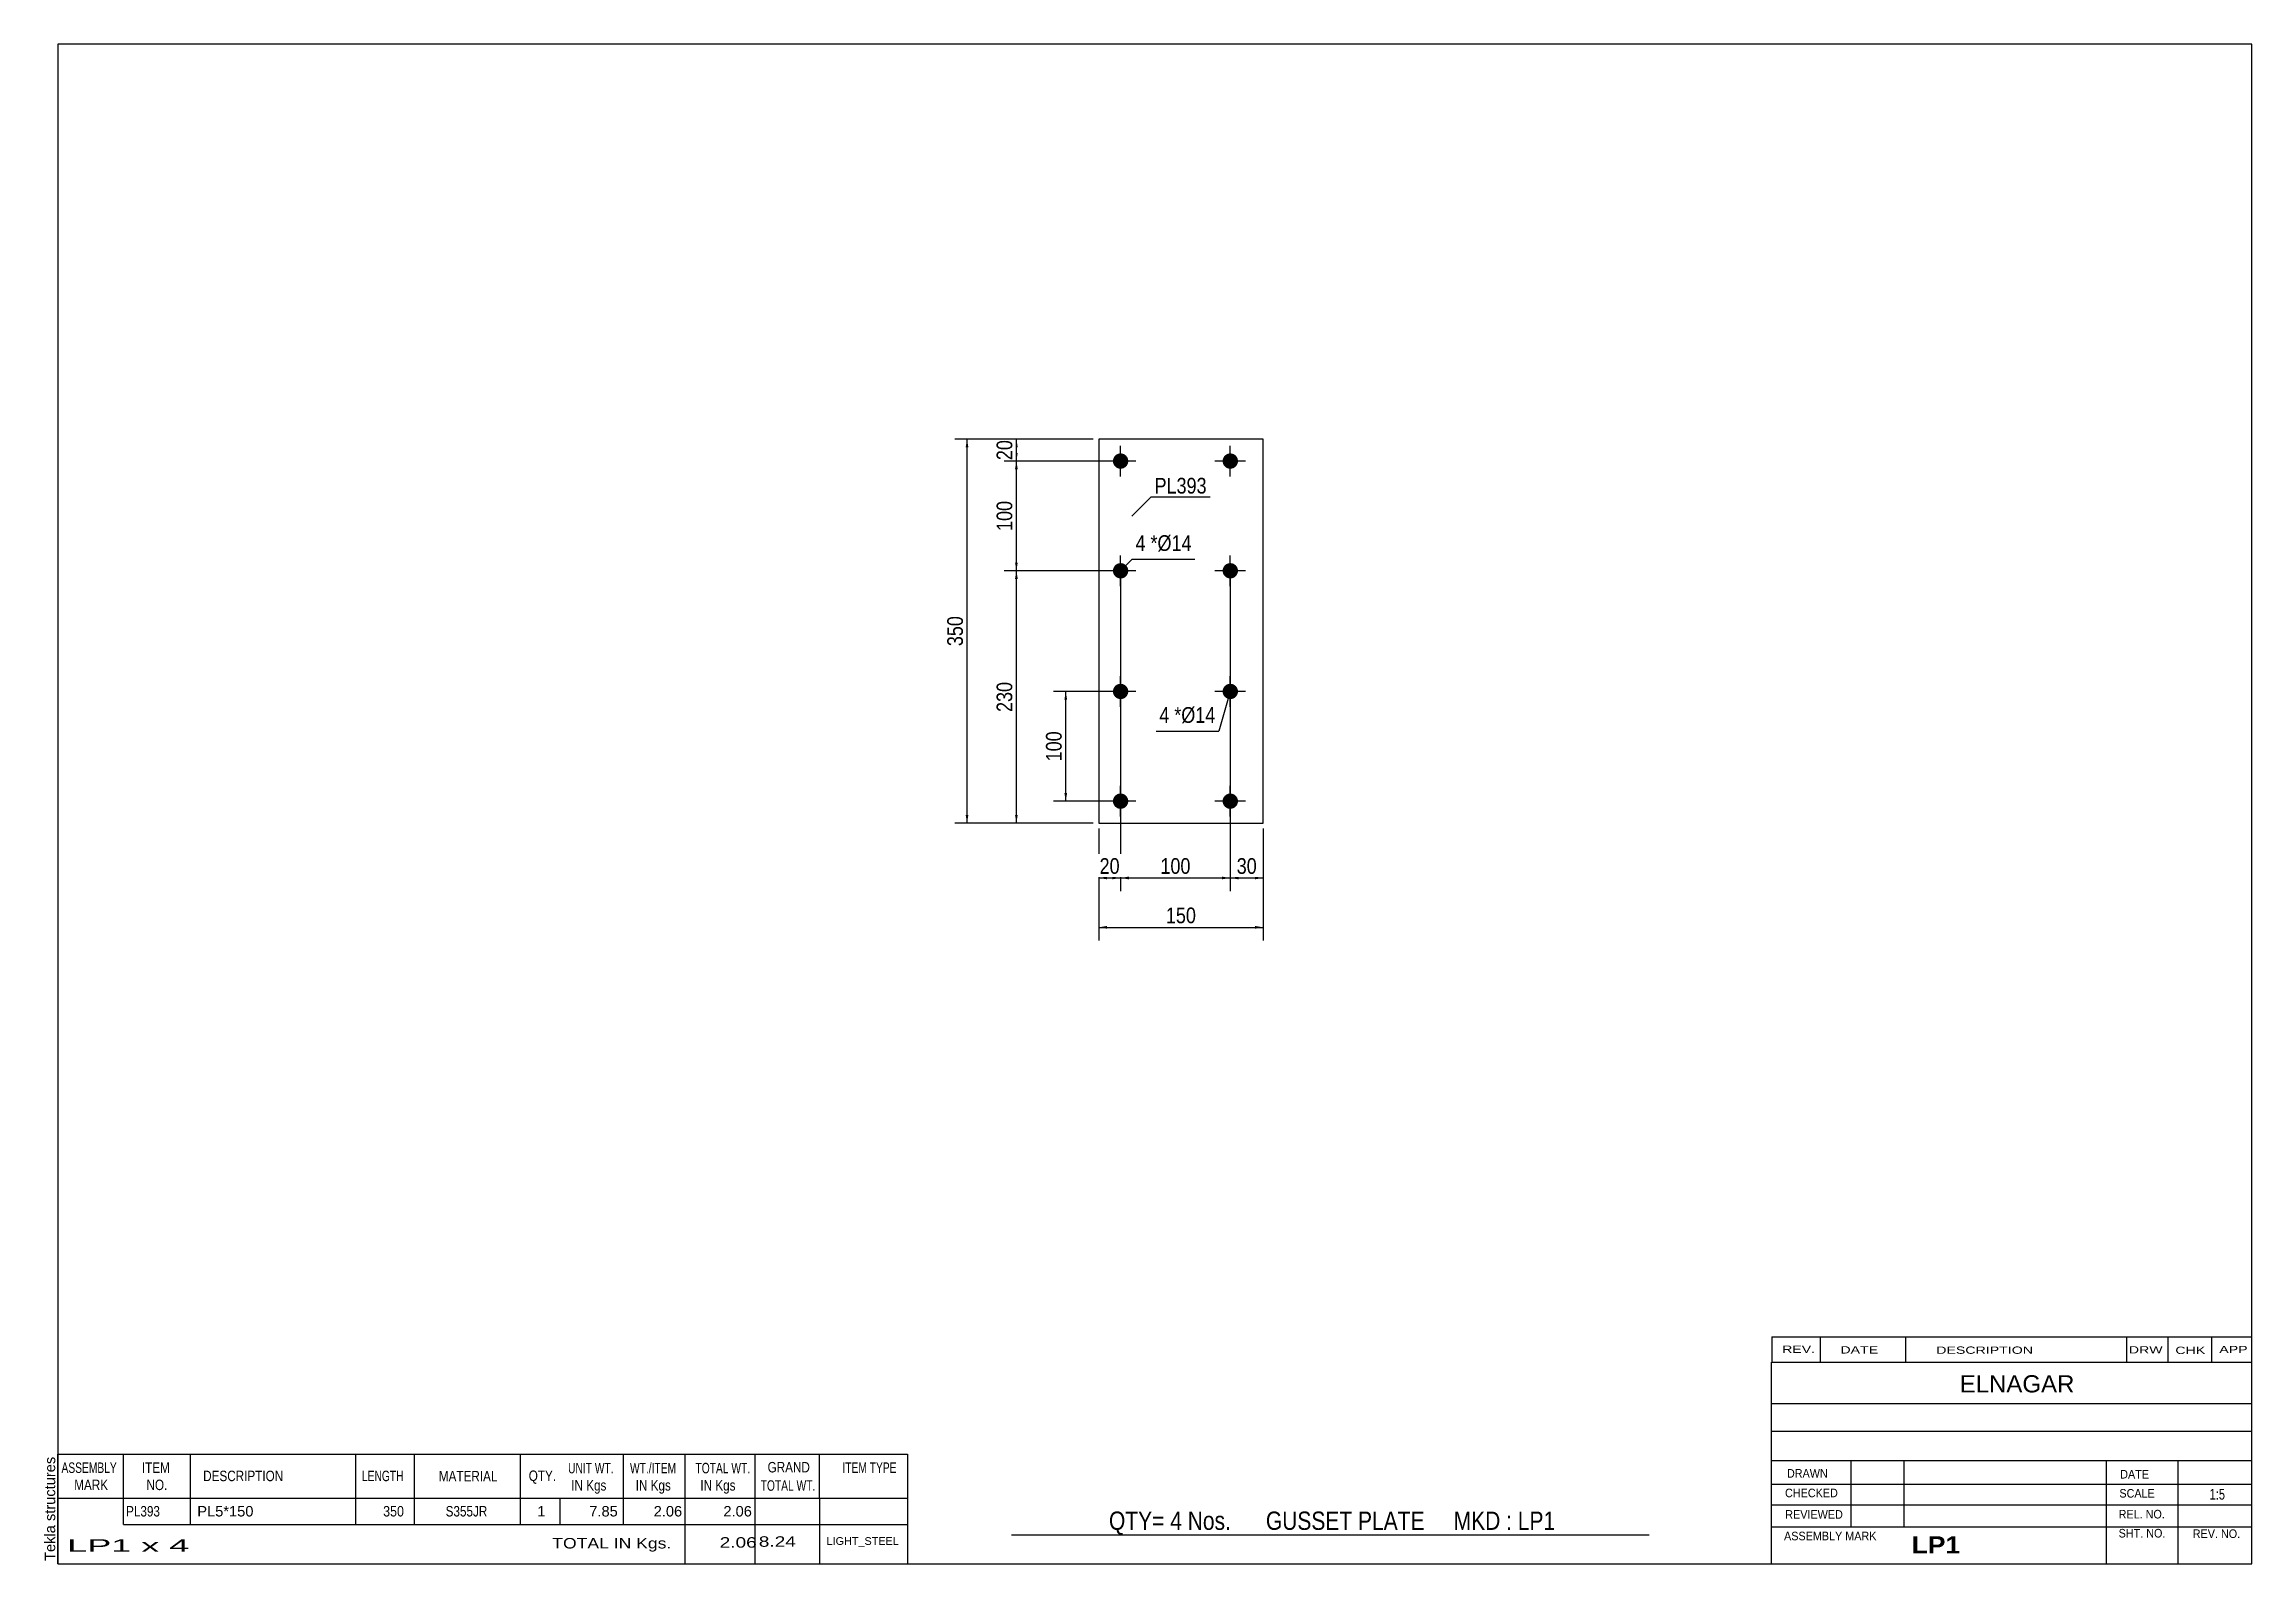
# Model space of a CAD drawing. Header units: millimetres. Extents: x -192 to 210, y -170 to 107.
import ezdxf

# ---------------------------------------------------------------- set-up
doc = ezdxf.new("R2010")
doc.units = ezdxf.units.MM
doc.styles.add('Arial', font='ARIAL.TTF', dxfattribs={"height": 0.2})
doc.styles.add('Arial Bold', font='ARIALBD.TTF', dxfattribs={"height": 0.2})
doc.styles.add('Arial Narrow', font='ARIALN.TTF', dxfattribs={"height": 0.2})

# ---------------------------------------------------------------- blocks, each defined once
blk = doc.blocks.new('Unknown-629074288-1452')
at = {"color": 5, "linetype": 'Continuous'}
for p, q in [((210.25, 107), (-189.75, 107)), ((-189.75, 107), (-189.75, -170)), ((210.25, -170), (210.25, 107)), ((-189.75, -170), (210.25, -170))]:
    blk.add_line(p, q, dxfattribs=at)
at = {"color": 174, "linetype": 'Continuous', "style": 'Arial'}
blk.add_text('Tekla structures', height=1.9102, rotation=90, dxfattribs=at).set_placement((-190.25, -169.5))
blk = doc.blocks.new('Bolt-629074288-1223 - 1216')
at = {"linetype": 'Continuous'}
for points in [[(4, 29.6, -1), (4, 32.4, -1)], [(24, 29.6, -1), (24, 32.4, -1)], [(4, 9.6, -1), (4, 12.4, -1)], [(24, 9.6, -1), (24, 12.4, -1)]]:
    blk.add_hatch(color=3, dxfattribs=at).paths.add_polyline_path(points)
at = {"color": 3, "linetype": 'Continuous'}
for p, q in [((4, 28.2), (4, 33.8)), ((24, 28.2), (24, 33.8)), ((6.8, 31), (1.2, 31)), ((26.8, 31), (21.2, 31)), ((4, 8.2), (4, 13.8)), ((24, 8.2), (24, 13.8)), ((6.8, 11), (1.2, 11)), ((26.8, 11), (21.2, 11))]:
    blk.add_line(p, q, dxfattribs=at)
blk = doc.blocks.new('Part-629074288-1221 - 1216')
at = {"color": 2, "linetype": 'Continuous'}
for p, q in [((30, 35), (0, 35)), ((0, 35), (0, -35)), ((30, -35), (30, 35)), ((0, -35), (30, -35))]:
    blk.add_line(p, q, dxfattribs=at)
blk = doc.blocks.new('Bolt-629074288-1222 - 1216')
at = {"linetype": 'Continuous'}
for points in [[(4, -12.4, -1), (4, -9.6, -1)], [(24, -12.4, -1), (24, -9.6, -1)], [(4, -32.4, -1), (4, -29.6, -1)], [(24, -32.4, -1), (24, -29.6, -1)]]:
    blk.add_hatch(color=3, dxfattribs=at).paths.add_polyline_path(points)
at = {"color": 3, "linetype": 'Continuous'}
for p, q in [((6.8, -11), (1.2, -11)), ((4, -13.8), (4, -8.2)), ((26.8, -11), (21.2, -11)), ((24, -13.8), (24, -8.2)), ((6.8, -31), (1.2, -31)), ((4, -33.8), (4, -28.2)), ((26.8, -31), (21.2, -31)), ((24, -33.8), (24, -28.2))]:
    blk.add_line(p, q, dxfattribs=at)
blk = doc.blocks.new('StraightDimension-629074288-1274 - 1216')
at = {"linetype": 'Continuous'}
for points in [[(1.5, -54.25), (0, -54), (1.5, -53.75)], [(28.5, -53.75), (30, -54), (28.5, -54.25)]]:
    blk.add_hatch(color=7, dxfattribs=at).paths.add_polyline_path(points)
at = {"color": 7, "linetype": 'Continuous'}
for p, q in [((0, -36), (0, -56.4)), ((30, -36), (30, -56.4)), ((0, -54), (30, -54))]:
    blk.add_line(p, q, dxfattribs=at)
at = {"color": 0}
blk.add_wipeout([(18.34, -53.85), (18.34, -49.65), (11.66, -49.65), (11.66, -53.85)], dxfattribs=at)
at = {"color": 3, "style": 'Arial Narrow'}
blk.add_text('150', height=2.863, dxfattribs=at).set_placement((12.26, -53.25))
blk = doc.blocks.new('StraightDimension-629074288-1225 - 1216')
at = {"linetype": 'Continuous'}
for points in [[(-6.25, -12.5), (-6, -11), (-5.75, -12.5)], [(-5.75, -29.5), (-6, -31), (-6.25, -29.5)]]:
    blk.add_hatch(color=7, dxfattribs=at).paths.add_polyline_path(points)
at = {"color": 7, "linetype": 'Continuous'}
for p, q in [((3, -11), (-8.25, -11)), ((-6, -31), (-6, -11)), ((3, -31), (-8.25, -31))]:
    blk.add_line(p, q, dxfattribs=at)
at = {"color": 0}
blk.add_wipeout([(-6.15, -17.66), (-10.35, -17.66), (-10.35, -24.34), (-6.15, -24.34)], dxfattribs=at)
at = {"color": 3, "style": 'Arial Narrow'}
blk.add_text('100', height=2.863, rotation=90.0002, dxfattribs=at).set_placement((-6.75, -23.74))
blk = doc.blocks.new('StraightDimension-629074288-1242 - 1216')
at = {"linetype": 'Continuous'}
for points in [[(-15.25, 33.5), (-15, 35), (-14.75, 33.5)], [(-14.75, 32.5), (-15, 31), (-15.25, 32.5)]]:
    blk.add_hatch(color=7, dxfattribs=at).paths.add_polyline_path(points)
at = {"color": 7, "linetype": 'Continuous'}
for p, q in [((-1, 35), (-17.25, 35)), ((-15, 31), (-15, 35)), ((3, 31), (-17.25, 31))]:
    blk.add_line(p, q, dxfattribs=at)
at = {"color": 0}
blk.add_wipeout([(-15.15, 35.43), (-19.35, 35.43), (-19.35, 30.57), (-15.15, 30.57)], dxfattribs=at)
at = {"color": 3, "style": 'Arial Narrow'}
blk.add_text('20', height=2.863, rotation=90.0002, dxfattribs=at).set_placement((-15.75, 31.17))
blk = doc.blocks.new('StraightDimension-629074288-1243 - 1216')
at = {"linetype": 'Continuous'}
for points in [[(-15.25, 29.5), (-15, 31), (-14.75, 29.5)], [(-14.75, 12.5), (-15, 11), (-15.25, 12.5)]]:
    blk.add_hatch(color=7, dxfattribs=at).paths.add_polyline_path(points)
at = {"color": 7, "linetype": 'Continuous'}
for p, q in [((3, 31), (-17.25, 31)), ((-15, 11), (-15, 31)), ((3, 11), (-17.25, 11))]:
    blk.add_line(p, q, dxfattribs=at)
at = {"color": 0}
blk.add_wipeout([(-15.15, 24.34), (-19.35, 24.34), (-19.35, 17.66), (-15.15, 17.66)], dxfattribs=at)
at = {"color": 3, "style": 'Arial Narrow'}
blk.add_text('100', height=2.863, rotation=90.0002, dxfattribs=at).set_placement((-15.75, 18.26))
blk = doc.blocks.new('StraightDimension-629074288-1244 - 1216')
at = {"linetype": 'Continuous'}
for points in [[(-15.25, 9.5), (-15, 11), (-14.75, 9.5)], [(-14.75, -33.5), (-15, -35), (-15.25, -33.5)]]:
    blk.add_hatch(color=7, dxfattribs=at).paths.add_polyline_path(points)
at = {"color": 7, "linetype": 'Continuous'}
for p, q in [((3, 11), (-17.25, 11)), ((-15, -35), (-15, 11)), ((-1, -35), (-17.25, -35))]:
    blk.add_line(p, q, dxfattribs=at)
at = {"color": 0}
blk.add_wipeout([(-15.15, -8.66), (-19.35, -8.66), (-19.35, -15.34), (-15.15, -15.34)], dxfattribs=at)
at = {"color": 3, "style": 'Arial Narrow'}
blk.add_text('230', height=2.863, rotation=90.0002, dxfattribs=at).set_placement((-15.75, -14.74))
blk = doc.blocks.new('StraightDimension-629074288-1256 - 1216')
at = {"linetype": 'Continuous'}
for points in [[(-24.25, 33.5), (-24, 35), (-23.75, 33.5)], [(-23.75, -33.5), (-24, -35), (-24.25, -33.5)]]:
    blk.add_hatch(color=7, dxfattribs=at).paths.add_polyline_path(points)
at = {"color": 7, "linetype": 'Continuous'}
for p, q in [((-1, 35), (-26.25, 35)), ((-24, -35), (-24, 35)), ((-1, -35), (-26.25, -35))]:
    blk.add_line(p, q, dxfattribs=at)
at = {"color": 0}
blk.add_wipeout([(-24.15, 3.34), (-28.35, 3.34), (-28.35, -3.34), (-24.15, -3.34)], dxfattribs=at)
at = {"color": 3, "style": 'Arial Narrow'}
blk.add_text('350', height=2.863, rotation=90.0002, dxfattribs=at).set_placement((-24.75, -2.74))
blk = doc.blocks.new('StraightDimension-629074288-1260 - 1216')
at = {"linetype": 'Continuous'}
for points in [[(25.5, -45.25), (24, -45), (25.5, -44.75)], [(28.5, -44.75), (30, -45), (28.5, -45.25)]]:
    blk.add_hatch(color=7, dxfattribs=at).paths.add_polyline_path(points)
at = {"color": 7, "linetype": 'Continuous'}
for p, q in [((24, 10), (24, -47.4)), ((30, -36), (30, -47.4)), ((24, -45), (30, -45))]:
    blk.add_line(p, q, dxfattribs=at)
at = {"color": 0}
blk.add_wipeout([(29.43, -44.85), (29.43, -40.65), (24.57, -40.65), (24.57, -44.85)], dxfattribs=at)
at = {"color": 3, "style": 'Arial Narrow'}
blk.add_text('30', height=2.863, dxfattribs=at).set_placement((25.17, -44.25))
blk = doc.blocks.new('StraightDimension-629074288-1261 - 1216')
at = {"linetype": 'Continuous'}
for points in [[(5.5, -45.25), (4, -45), (5.5, -44.75)], [(22.5, -44.75), (24, -45), (22.5, -45.25)]]:
    blk.add_hatch(color=7, dxfattribs=at).paths.add_polyline_path(points)
at = {"color": 7, "linetype": 'Continuous'}
for p, q in [((4, 10), (4, -47.4)), ((24, 10), (24, -47.4)), ((4, -45), (24, -45))]:
    blk.add_line(p, q, dxfattribs=at)
at = {"color": 0}
blk.add_wipeout([(17.34, -44.85), (17.34, -40.65), (10.66, -40.65), (10.66, -44.85)], dxfattribs=at)
at = {"color": 3, "style": 'Arial Narrow'}
blk.add_text('100', height=2.863, dxfattribs=at).set_placement((11.26, -44.25))
blk = doc.blocks.new('StraightDimension-629074288-1262 - 1216')
at = {"linetype": 'Continuous'}
for points in [[(1.5, -45.25), (0, -45), (1.5, -44.75)], [(2.5, -44.75), (4, -45), (2.5, -45.25)]]:
    blk.add_hatch(color=7, dxfattribs=at).paths.add_polyline_path(points)
at = {"color": 7, "linetype": 'Continuous'}
for p, q in [((4, 10), (4, -47.4)), ((0, -36), (0, -47.4)), ((0, -45), (4, -45))]:
    blk.add_line(p, q, dxfattribs=at)
at = {"color": 0}
blk.add_wipeout([(4.43, -44.85), (4.43, -40.65), (-0.43, -40.65), (-0.43, -44.85)], dxfattribs=at)
at = {"color": 3, "style": 'Arial Narrow'}
blk.add_text('20', height=2.863, dxfattribs=at).set_placement((0.17, -44.25))
blk = doc.blocks.new('CBS_BOM-629074288-1461')
at = {"color": 7, "linetype": 'Continuous'}
for p, q in [((-189.78, -158.03), (-189.78, -150.03)), ((-189.78, -150.03), (-34.86, -150.03)), ((-177.78, -158.03), (-177.78, -150.03)), ((-165.59, -158.03), (-165.59, -150.03)), ((-135.43, -158.03), (-135.43, -150.03)), ((-124.75, -158.03), (-124.75, -150.03)), ((-105.43, -158.03), (-105.43, -150.03)), ((-86.63, -158.03), (-86.63, -150.03)), ((-75.42, -158.03), (-75.42, -150.03)), ((-62.63, -158.03), (-62.63, -150.03)), ((-50.88, -158.03), (-50.88, -150.03)), ((-34.86, -150.04), (-34.86, -158.02)), ((-189.78, -158.03), (-34.86, -158.03)), ((-189.78, -162.83), (-189.78, -158.03)), ((-177.78, -162.83), (-177.78, -158.03)), ((-165.59, -162.83), (-165.59, -158.03)), ((-135.43, -162.83), (-135.43, -158.03)), ((-124.75, -162.83), (-124.75, -158.03)), ((-105.43, -162.83), (-105.43, -158.03)), ((-98.17, -162.83), (-98.17, -158.03)), ((-86.63, -162.83), (-86.63, -158.03)), ((-75.42, -162.83), (-75.42, -158.03)), ((-62.63, -162.83), (-62.63, -158.03)), ((-50.86, -162.83), (-50.86, -158.03)), ((-34.86, -158.04), (-34.86, -162.83)), ((-189.78, -170.03), (-189.78, -162.85)), ((-177.78, -162.83), (-34.86, -162.83)), ((-75.42, -170.03), (-75.42, -162.85)), ((-62.63, -170.03), (-62.63, -162.85)), ((-50.82, -170.03), (-50.82, -162.85)), ((-34.86, -162.83), (-34.86, -170.03)), ((-189.78, -170.03), (-34.86, -170.03))]:
    blk.add_line(p, q, dxfattribs=at)
at = {"color": 3, "linetype": 'Continuous', "style": 'Arial'}
for s, height, width, p in [('ASSEMBLY', 1.91, 0.7, (-189.1, -153.46)), ('ITEM', 1.91, 0.8, (-174.45, -153.46)), ('UNIT WT.', 1.91, 0.7, (-96.74, -153.53)), ('WT./ITEM', 1.91, 0.7, (-85.45, -153.53)), ('TOTAL WT.', 1.91, 0.7, (-73.51, -153.53)), ('GRAND', 1.91, 0.8, (-60.36, -153.37)), ('ITEM TYPE', 1.91, 0.7, (-46.72, -153.45)), ('MARK', 1.91, 0.8, (-186.78, -156.59)), ('NO.', 1.91, 0.8, (-173.6, -156.59)), ('DESCRIPTION', 1.9102, 0.8, (-163.27, -154.96)), ('LENGTH', 1.91, 0.7, (-134.32, -154.96)), ('MATERIAL', 1.91, 0.8, (-120.3, -155.01)), ('QTY.', 1.91, 0.8, (-103.91, -154.93)), ('IN Kgs', 1.91, 0.8, (-96.16, -156.67)), ('IN Kgs', 1.91, 0.8, (-84.41, -156.67)), ('IN Kgs', 1.91, 0.8, (-72.62, -156.67)), ('TOTAL WT.', 1.91, 0.7, (-61.62, -156.71))]:
    blk.add_text(s, height=height, dxfattribs=dict(at, width=width)).set_placement(p)
at = {"color": 7, "linetype": 'Continuous', "style": 'Arial'}
for s, width, p in [('PL393', 0.8, (-177.32, -161.4)), ('350', 0.85, (-130.45, -161.4)), ('S355JR', 0.8, (-119.06, -161.4))]:
    blk.add_text(s, height=1.91, dxfattribs=dict(at, width=width)).set_placement(p)
for s, p in [('PL5*150', (-164.34, -161.4)), ('1', (-102.34, -161.4)), ('7.85', (-92.87, -161.4)), ('2.06', (-81.13, -161.4)), ('2.06', (-68.42, -161.4))]:
    blk.add_text(s, height=1.91, dxfattribs=at).set_placement(p)
at = {"color": 6, "linetype": 'Continuous', "style": 'Arial'}
for s, height, width, p in [('8.24', 1.91, 1.3, (-61.96, -166.92)), ('LP1 x 4', 2.292, 2.05, (-188.06, -167.84)), ('TOTAL IN Kgs.', 1.9102, 1.2, (-99.62, -167.23)), ('2.06', 1.91, 1.3, (-69.1, -167.08))]:
    blk.add_text(s, height=height, dxfattribs=dict(at, width=width)).set_placement(p)
blk.add_text('LIGHT_STEEL', height=1.4135, dxfattribs=at).set_placement((-49.61, -166.58))
blk = doc.blocks.new('CBS_CALLOFF-629074288-1462')
at = {"color": 7, "linetype": 'Continuous'}
blk.add_line((-15.87, -164.73), (100.36, -164.75), dxfattribs=at)
at = {"color": 3, "linetype": 'Continuous', "style": 'Arial Narrow'}
blk.add_text('QTY= 4 Nos.      GUSSET PLATE     MKD : LP1', height=3.3405, dxfattribs=at).set_placement((1.88, -163.84))
blk = doc.blocks.new('CBS_NAME_BLOG-629074288-1463')
at = {"color": 7, "linetype": 'Continuous'}
for p, q in [((122.66, -133.25), (210.18, -133.25)), ((122.66, -169.96), (122.66, -133.25)), ((122.66, -140.79), (210.18, -140.79)), ((122.73, -145.84), (210.25, -145.84)), ((122.66, -151.21), (210.18, -151.21)), ((137.18, -163.32), (137.18, -151.22)), ((146.87, -163.29), (146.87, -151.22)), ((183.78, -169.96), (183.78, -151.23)), ((196.83, -169.96), (196.83, -151.22)), ((122.67, -155.51), (210.25, -155.49)), ((122.66, -159.26), (210.18, -159.26)), ((122.66, -163.3), (210.18, -163.3)), ((122.66, -170), (210.25, -170))]:
    blk.add_line(p, q, dxfattribs=at)
at = {"color": 3, "linetype": 'Continuous', "style": 'Arial'}
blk.add_text('ELNAGAR', height=3.133, dxfattribs=at).set_placement((156.98, -138.78))
at = {"color": 3, "linetype": 'Continuous'}
for s, height, style, width, p in [('DRAWN', 1.566, 'Arial', 0.9, (125.49, -154.32)), ('DATE', 1.566, 'Arial', 0.9, (186.25, -154.48)), ('CHECKED', 1.566, 'Arial', 0.9, (125.14, -157.89)), ('SCALE', 1.566, 'Arial', 0.9, (186.1, -157.96)), ('1:5', 1.957, 'Arial Narrow', 0.9, (202.55, -158.32)), ('REVIEWED', 1.566, 'Arial', 0.9, (125.18, -161.81)), ('REL. NO.', 1.566, 'Arial', 0.9, (185.96, -161.76)), ('ASSEMBLY MARK', 1.5663, 'Arial', 0.9, (124.96, -165.74)), ('LP1', 3.131, 'Arial Bold', 1.1, (148.24, -168.14)), ('SHT. NO.', 1.566, 'Arial', 0.9, (185.96, -165.23)), ('REV. NO.', 1.566, 'Arial', 0.9, (199.48, -165.32))]:
    blk.add_text(s, height=height, dxfattribs=dict(at, style=style, width=width)).set_placement(p)
blk = doc.blocks.new('CBS_REVISION-629074288-1464')
at = {"color": 7, "linetype": 'Continuous'}
for p, q in [((122.74, -128.62), (210.24, -128.62)), ((122.74, -128.62), (122.74, -133.25)), ((131.54, -128.62), (131.54, -133.25)), ((147.13, -128.62), (147.13, -133.19)), ((187.39, -128.62), (187.39, -133.25)), ((194.93, -128.62), (194.93, -133.25)), ((202.88, -128.62), (202.88, -133.25)), ((122.74, -133.25), (210.24, -133.25))]:
    blk.add_line(p, q, dxfattribs=at)
at = {"color": 7, "style": 'Arial Narrow', "width": 1.7}
for s, height, p in [('REV.', 1.326, (124.6, -131.57)), ('DATE', 1.326, (135.23, -131.69)), ('DESCRIPTION', 1.3257, (152.71, -131.74)), ('DRW', 1.326, (187.82, -131.68)), ('CHK', 1.326, (196.31, -131.77)), ('APP', 1.326, (204.31, -131.62))]:
    blk.add_text(s, height=height, dxfattribs=at).set_placement(p)
blk = doc.blocks.new('Mark-629074288-1280 - 1216')
at = {"color": 0}
blk.add_wipeout([(12.89, -16.72), (12.89, -13.72), (11.06, -13.72), (11.06, -16.72)], dxfattribs=at)
blk.add_wipeout([(12.89, -16.72), (12.89, -13.72), (11.06, -13.72), (11.06, -16.72)], dxfattribs=at)
blk.add_wipeout([(15.06, -16.72), (15.06, -13.72), (13.79, -13.72), (13.79, -16.72)], dxfattribs=at)
blk.add_wipeout([(15.06, -16.72), (15.06, -13.72), (13.79, -13.72), (13.79, -16.72)], dxfattribs=at)
at = {"color": 3, "style": 'Arial Narrow'}
blk.add_text('4', height=2.86, dxfattribs=at).set_placement((11.06, -16.72))
at = {"color": 0}
blk.add_wipeout([(21.28, -16.72), (21.28, -13.72), (15.06, -13.72), (15.06, -16.72)], dxfattribs=at)
blk.add_wipeout([(21.28, -16.72), (21.28, -13.72), (15.06, -13.72), (15.06, -16.72)], dxfattribs=at)
at = {"color": 7, "linetype": 'Continuous'}
for p in [(24, -11), (10.46, -18.22)]:
    blk.add_line(p, (21.88, -18.22), dxfattribs=at)
at = {"color": 3, "style": 'Arial Narrow'}
for s, height, p in [('*', 2.86, (13.79, -16.72)), ('Ø14', 2.863, (15.06, -16.72))]:
    blk.add_text(s, height=height, dxfattribs=at).set_placement(p)
blk = doc.blocks.new('Mark-629074288-1277 - 1216')
at = {"color": 0}
blk.add_wipeout([(19.7, 25.08), (19.7, 28.08), (10.19, 28.08), (10.19, 25.08)], dxfattribs=at)
blk.add_wipeout([(19.7, 25.08), (19.7, 28.08), (10.19, 28.08), (10.19, 25.08)], dxfattribs=at)
at = {"color": 7, "linetype": 'Continuous'}
for p, q in [((6.06, 20.94), (9.59, 24.48)), ((9.59, 24.48), (20.3, 24.48))]:
    blk.add_line(p, q, dxfattribs=at)
at = {"color": 3, "style": 'Arial Narrow'}
blk.add_text('PL393', height=2.863, dxfattribs=at).set_placement((10.19, 25.08))
blk = doc.blocks.new('Mark-629074288-1281 - 1216')
at = {"color": 0}
blk.add_wipeout([(8.55, 14.62), (8.55, 17.62), (6.72, 17.62), (6.72, 14.62)], dxfattribs=at)
blk.add_wipeout([(8.55, 14.62), (8.55, 17.62), (6.72, 17.62), (6.72, 14.62)], dxfattribs=at)
at = {"color": 7, "linetype": 'Continuous'}
blk.add_line((4, 11), (6.12, 13.12), dxfattribs=at)
at = {"color": 0}
blk.add_wipeout([(10.73, 14.62), (10.73, 17.62), (9.45, 17.62), (9.45, 14.62)], dxfattribs=at)
blk.add_wipeout([(10.73, 14.62), (10.73, 17.62), (9.45, 17.62), (9.45, 14.62)], dxfattribs=at)
at = {"color": 3, "style": 'Arial Narrow'}
blk.add_text('4', height=2.86, dxfattribs=at).set_placement((6.72, 14.62))
at = {"color": 0}
blk.add_wipeout([(16.94, 14.62), (16.94, 17.62), (10.73, 17.62), (10.73, 14.62)], dxfattribs=at)
blk.add_wipeout([(16.94, 14.62), (16.94, 17.62), (10.73, 17.62), (10.73, 14.62)], dxfattribs=at)
at = {"color": 7, "linetype": 'Continuous'}
blk.add_line((6.12, 13.12), (17.54, 13.12), dxfattribs=at)
at = {"color": 3, "style": 'Arial Narrow'}
for s, height, p in [('*', 2.86, (9.45, 14.62)), ('Ø14', 2.863, (10.73, 14.62))]:
    blk.add_text(s, height=height, dxfattribs=at).set_placement(p)

msp = doc.modelspace()

# ---------------------------------------------------------------- block references
for name in ['Unknown-629074288-1452', 'Part-629074288-1221 - 1216', 'Bolt-629074288-1223 - 1216', 'Bolt-629074288-1222 - 1216', 'CBS_REVISION-629074288-1464', 'CBS_NAME_BLOG-629074288-1463', 'CBS_BOM-629074288-1461', 'CBS_CALLOFF-629074288-1462']:
    msp.add_blockref(name, (0, 0))

# ---------------------------------------------------------------- next in the draw order: block references
for name in ['StraightDimension-629074288-1242 - 1216', 'Mark-629074288-1277 - 1216', 'StraightDimension-629074288-1225 - 1216', 'StraightDimension-629074288-1274 - 1216']:
    msp.add_blockref(name, (0, 0))

# ---------------------------------------------------------------- next in the draw order: block references
for name in ['StraightDimension-629074288-1243 - 1216', 'StraightDimension-629074288-1260 - 1216']:
    msp.add_blockref(name, (0, 0))

# ---------------------------------------------------------------- next in the draw order: block references
msp.add_blockref('StraightDimension-629074288-1244 - 1216', (0, 0))

# ---------------------------------------------------------------- next in the draw order: block references
for name in ['StraightDimension-629074288-1256 - 1216', 'StraightDimension-629074288-1261 - 1216']:
    msp.add_blockref(name, (0, 0))

# ---------------------------------------------------------------- next in the draw order: block references
for name in ['StraightDimension-629074288-1262 - 1216', 'Mark-629074288-1280 - 1216']:
    msp.add_blockref(name, (0, 0))

# ---------------------------------------------------------------- next in the draw order: block references
msp.add_blockref('Mark-629074288-1281 - 1216', (0, 0))

doc.saveas('drawing.dxf')
